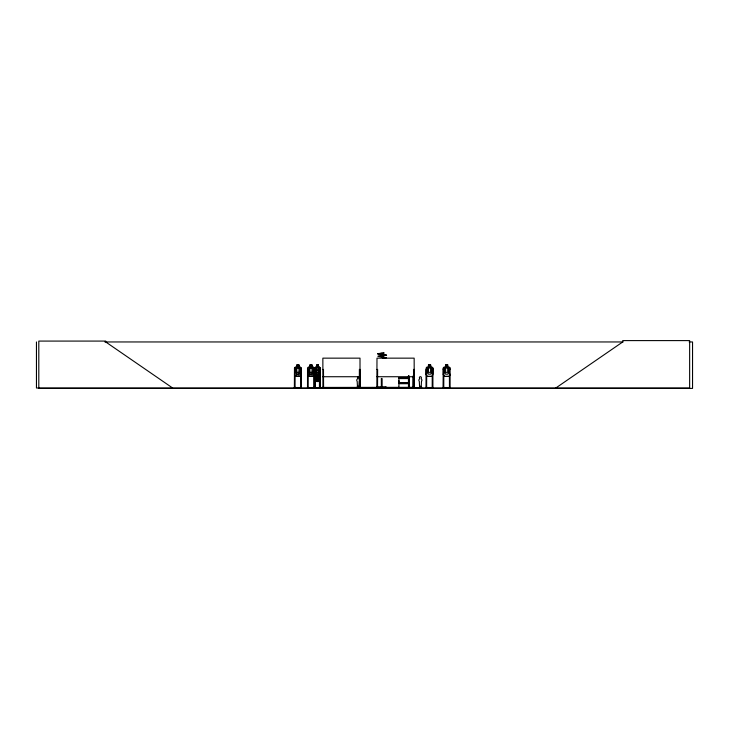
<?xml version="1.0" encoding="UTF-8"?>
<svg xmlns="http://www.w3.org/2000/svg" width="729" height="729" viewBox="0 0 729 729"><rect width="100%" height="100%" fill="white"/><g stroke="black" fill="none" stroke-linecap="round" stroke-linejoin="round"><path stroke-width="1.09" d="M407.62 382.853L398.927 382.853L398.936 380.72M356.645 387.664L363.616 387.637M407.62 383.709L398.927 383.709L398.863 387.855L417.763 387.919L406.108 387.965M314.873 372.309L315.529 370.031L319.721 370.031L320.268 378.442L319.657 379.253M315.575 370.113L314.873 378.451L315.548 379.253L319.703 379.253M320.222 374.177L319.566 376.446L315.375 376.446L314.864 374.177M296.831 376.446L296.758 364.947L299.045 364.947L299.045 367.234L300.521 367.234L301.323 368.036L301.25 374.168L300.485 376.374L295.236 376.374M301.323 374.177L300.539 376.446L295.172 376.446L294.47 374.177M314.39 374.177L313.607 376.446L308.239 376.446L307.529 374.177M322.346 387.965L308.258 387.527M376.128 387.782L376.747 387.691M376.747 387.309L386.115 387.172M376.838 387.108L376.838 388.01L376.993 358.149L414.154 358.149L414.245 388.01L414.464 387.336L322.227 387.436L322.273 388.01M443.068 387.956L443.241 368.045L443.97 367.234L445.528 367.234L445.528 364.947L447.816 364.947L447.734 367.307L448.882 368.072L448.882 372.337L447.734 374.168L445.601 374.168L444.462 372.337L444.462 368.072L445.601 367.307L445.601 365.019L447.734 365.019M318.382 381.467L318.382 379.18L319.275 378.415L319.275 374.15L318.382 372.319L318.382 368.072L316.714 368.072L316.714 372.337L315.821 374.15L315.821 378.415L316.714 379.18L316.705 381.54L318.491 381.54L318.427 379.18M318.436 367.234L318.436 364.947L316.605 364.947L315.821 372.337L316.714 374.168L316.641 378.442L317.634 376.328L319.102 378.424L317.99 375.809C320.496 373.075 318.19 371.653 317.607 375.307L316.067 373.084L317.252 375.799L316.122 378.424L318.382 378.415L318.382 374.15L319.275 372.337L319.275 368.072L318.382 367.307L318.391 364.947M314.928 368.081L315.466 367.307L319.566 367.307M294.543 368.081L295.236 367.307L300.494 367.307M357.42 388.01L357.265 388.01M358.805 387.992L359.616 387.992L358.96 387.901M419.421 387.646C418.592 386.634 419.503 389.404 421.745 387.992M419.667 387.901L419.257 387.901M421.38 387.646L421.562 386.999L420.979 388.001M386.188 357.711L381.868 356.763M357.884 376.556L357.502 378.907A1.549 1.549 0 0 0 357.183 381.34L357.502 387.309L359.051 387.309L359.37 381.34A1.549 1.549 0 0 0 359.051 378.907L358.659 376.556M555.808 388.01L622.73 341.956L622.73 340.598L689.643 340.598L689.643 388.01L36.45 388.01L36.45 341.956M296.831 367.307L295.692 368.072L295.692 372.337L296.831 374.168L298.963 374.168L300.111 372.337L300.111 368.072L298.963 367.307M309.898 367.307L308.75 368.072L308.75 372.337L309.898 374.168L312.03 374.168L313.169 372.337L313.169 368.072L312.03 367.307M381.048 353.246L384.183 352.991L377.604 353.847L379.882 354.267M378.05 353.902L378.57 353.62M383.654 357.146L381.714 356.891M421.581 387.901L421.408 388.01M307.365 387.965L308.258 387.336L308.258 388.01M376.765 387.263L386.115 387.309M384.675 358.067L385.705 357.729L383.645 357.155M386.206 357.693L382.552 358.322M381.103 353.283L378.415 353.547M383.49 355.579L380.046 355.916L386.607 355.223L379.636 354.239M104.867 341.956L623.076 341.956M689.133 341.956L692.55 341.956L692.55 388.402L38.801 388.402L38.801 341.081L105.723 341.081L105.723 341.956L172.636 388.01M296.831 365.019L298.963 365.019L298.963 376.446M309.898 365.019L312.03 365.019L312.03 376.446M316.668 365.019L318.382 365.019M428.479 365.019L430.611 365.019L430.611 367.307L431.75 368.072L431.75 372.337L430.611 374.168L428.479 374.168L427.331 372.337L427.331 368.072L428.479 367.307L428.397 364.947L430.684 364.947L430.684 367.234L432.169 367.234L432.971 368.036L432.971 374.177L432.188 376.446L426.82 376.446L426.119 374.177L426.119 368.045L426.839 367.234L428.397 367.234M296.831 367.234L295.199 367.234L294.47 368.045L294.379 387.956L294.425 387.336L295.199 387.336L295.199 388.01M309.898 367.234L308.258 367.234L307.529 368.045L307.51 388.01M312.03 367.234L313.588 367.234L314.39 368.036L314.472 388.01L314.582 387.336M316.65 367.234L315.384 367.234L314.819 368.045L314.855 387.974M318.391 367.234L319.594 367.234M447.816 367.234L449.292 367.234L450.103 368.036L450.094 388.01M308.294 367.307L313.552 367.307M426.875 367.307L432.133 367.307M444.007 367.307L449.264 367.307L450.021 368.072M319.521 367.307L320.222 368.036L320.113 388.01M296.831 368.072L298.963 368.072M309.898 368.072L312.03 368.072M294.498 369.439L295.127 369.439L295.054 388.01M301.323 369.439L300.685 369.439L300.685 388.01M307.556 369.439L308.185 369.439L308.112 388.01M314.381 369.439L313.752 369.439L313.825 388.01M319.475 369.439L320.113 369.439M322.847 369.439L323.485 369.439L323.585 388.01M376.993 369.439L377.622 369.439L377.549 388.01M432.898 369.439L432.27 369.439L432.197 388.01M443.205 369.439L443.833 369.439L443.761 388.01M450.021 369.439L449.392 369.439L449.465 388.01M296.831 372.337L298.963 372.337M309.898 372.337L312.03 372.337M316.714 372.337L318.382 372.319M316.714 374.168L318.382 374.15M308.294 376.374L313.552 376.374L314.317 374.168L314.317 368.072M319.566 376.374L315.411 376.374L314.928 374.168M432.133 376.374L426.875 376.374L426.192 374.168M322.856 376.729L360.008 376.729M376.993 376.729L414.154 376.729M398.927 377.722L407.62 377.722M398.863 378.023L407.675 378.023M398.863 378.287L407.675 378.287M407.62 378.579L398.927 378.579L398.927 382.853M398.863 383.144L407.675 383.144M398.863 383.408L407.675 383.408M301.387 387.336L300.612 387.336L300.621 388.01M315.338 387.336L313.68 387.336L313.68 388.01M319.411 387.336L320.177 387.336M426 387.336L426.775 387.336L426.775 388.01M432.197 387.336L432.971 387.336L432.971 388.01M443.132 387.336L443.906 387.336L443.906 388.01M450.094 387.336L449.319 387.336L449.319 388.01M295.199 387.527L300.621 387.527M419.895 387.518L420.897 387.518M426.775 387.527L432.197 387.527M443.906 387.527L449.319 387.527M301.46 387.664L301.323 368.036M386.725 387.782L386.142 387.892M398.936 387.71L417.763 387.664M419.23 387.646L421.562 387.646M376.064 387.883L386.789 388.01M378.87 356.563L381.859 356.773L377.868 356.253L380.019 355.889M382.962 354.631L386.006 354.905M360.126 387.956L360.08 387.336M383.244 355.524L386.088 355.187L385.523 354.877M357.301 387.992L357.11 386.999L357.292 387.646M319.548 367.234L320.222 368.036M443.241 374.177L443.952 376.446L449.319 376.446L450.103 374.177L449.264 376.374L444.007 376.374L443.323 374.168L443.323 368.081M319.676 370.031L320.213 372.319M443.278 387.336L443.278 388.01M432.898 368.072L432.898 388.01M432.343 387.336L432.343 388.01M426.629 388.01L426.702 369.439L426.073 369.439L426 388.01M426.146 387.336L426.146 388.01M420.751 387.646L420.751 386.288L420.041 386.288L420.041 387.646M414.391 388.01L414.4 369.439L413.525 369.439L413.598 388.01M414.081 387.336L414.081 388.01M413.826 387.336L413.826 388.01M413.771 369.439L413.762 388.01M413.398 387.336L413.452 388.01M413.288 375.991L413.234 388.01M413.133 375.991L413.079 388.01M409.106 387.336L409.106 388.01M409.051 375.991L408.951 388.01M408.896 375.991L408.814 388.01L408.65 387.336M408.568 375.991L408.513 388.01L408.413 375.991M386.015 387.108L386.015 388.01M381.805 387.172L381.805 378.469L381.331 378.469L381.367 387.172M381.759 378.469L381.759 387.172M377.695 387.336L377.695 388.01M377.285 387.436L377.285 388.01M377.066 387.336L377.066 388.01M376.747 387.172L376.647 387.919M374.141 387.436L374.141 388.01M372.792 387.436L372.792 388.01M360.244 388.01L360.254 369.439L359.379 369.439L359.306 388.01M360.008 388.01L360.008 358.149L322.856 358.149L322.92 388.01M359.452 388.01L359.433 386.999L359.251 387.646M358.704 387.436L358.704 388.01M358.632 387.646L358.632 386.288L357.921 386.288L357.921 387.646M323.403 387.336L323.412 388.01M322.783 387.336L322.801 388.01M319.967 369.439L319.967 388.01M319.885 387.336L319.867 388.01M319.703 387.336L319.73 388.01M319.63 369.439L319.566 388.01M319.475 378.178L319.42 388.01M316.76 379.18L316.76 381.467M315.338 388.01L315.274 369.439L314.636 369.439L314.646 388.01M315.128 369.439L315.183 388.01M315.028 387.336L315.046 388.01M314.308 387.336L314.308 388.01M312.103 367.234L312.103 364.947L309.816 364.947L309.898 376.446M301.241 387.336L301.241 388.01M421.49 381.34L421.171 387.309L419.622 387.309L419.303 381.34A1.549 1.549 0 0 1 419.622 378.907C418.218 375.854 422.583 375.854 421.171 378.907A1.549 1.549 0 0 1 421.49 381.34M312.44 387.919L316.833 387.628L312.477 388.01M298.58 365.402L297.213 365.402L297.213 366.168L298.58 366.168L298.58 365.402M311.647 365.402L310.281 365.402L310.281 366.168L311.647 366.168L311.647 365.402M318.081 365.402L317.006 365.402L317.006 366.168L318.081 366.168L318.081 365.402M430.228 365.402L428.862 365.402L428.862 366.168L430.228 366.168L430.228 365.402M447.36 365.402L445.984 365.402L445.984 366.168L447.36 366.168L447.36 365.402M430.611 368.072L428.479 368.072L428.479 372.337L430.611 372.337L430.611 368.072M447.734 368.072L445.601 368.072L445.601 372.337L447.734 372.337L447.734 368.072M318.081 380.319L317.015 380.319L317.015 381.085L318.081 381.085L318.081 380.319"/></g></svg>
